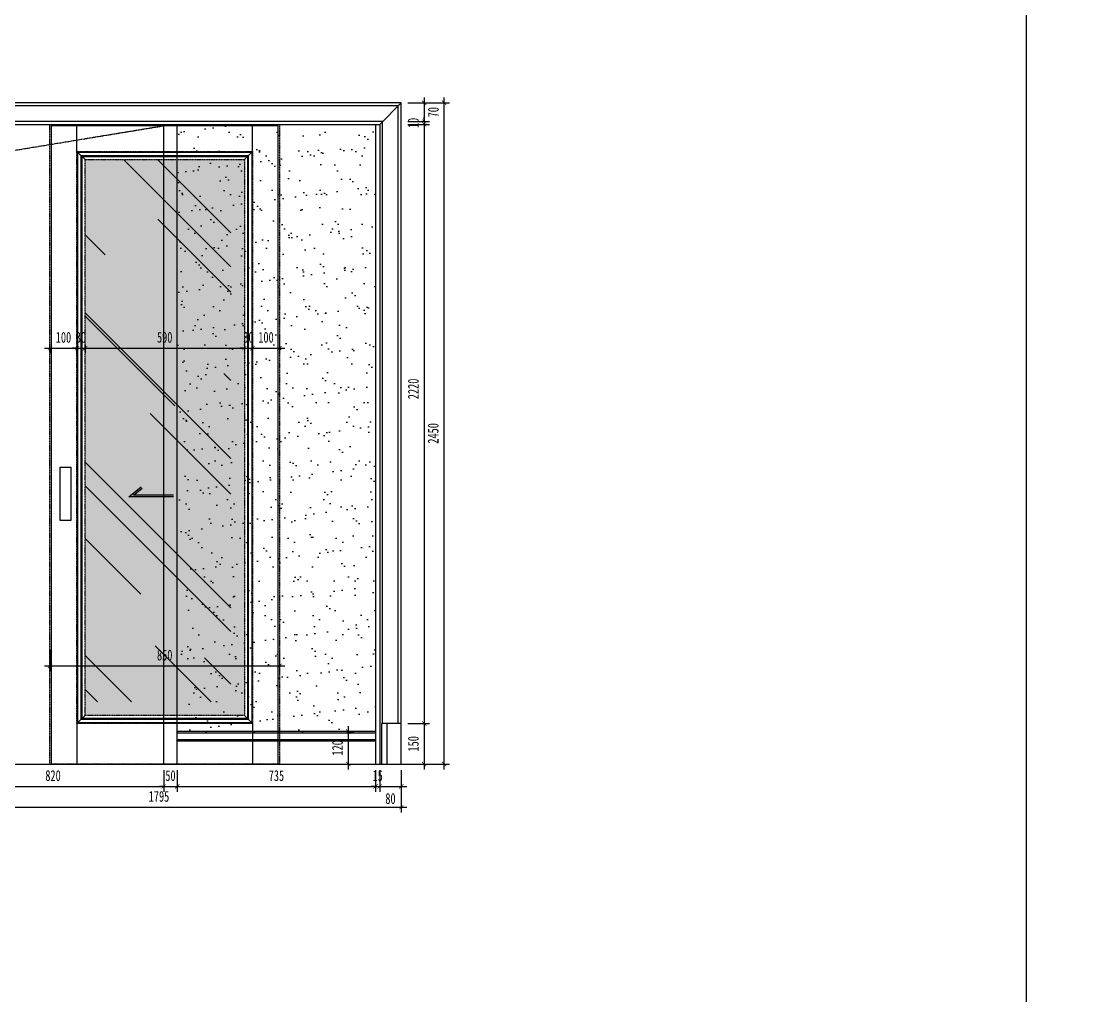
# Model space of a CAD drawing. Header units: millimetres. Extents: x 51249 to 2766742, y -599687 to -1280.
# Drawn here: x 78616 to 82580, y -126986 to -123377 of the extents above; entities that cross this region are included whole.
import ezdxf

# ---------------------------------------------------------------- set-up
doc = ezdxf.new("R2010")
doc.units = ezdxf.units.MM
doc.header["$LTSCALE"] = 10
doc.header["$PDMODE"] = 3
doc.linetypes.add('$0$HIDDEN', pattern=[0.375, 0.25, -0.125])
doc.linetypes.add('CENTER', pattern=[50.8, 31.75, -6.35, 6.35, -6.35])
for name, color, linetype in [('D-Detail(节点图层)', 134, 'Continuous'), ('D-造型粗线', 4, 'Continuous'), ('E-Elevation(立面图层)', 134, 'Continuous'), ('E-立面填充', 250, 'Continuous'), ('E-立面造型线', 3, 'Continuous'), ('E-顶面轮廓线', 4, 'Continuous'), ('P-门', 2, 'Continuous'), ('W-尺寸', 5, 'Continuous')]:
    doc.layers.add(name, color=color, linetype=linetype)
doc.styles.add('DIM', font='SimSun.ttf', dxfattribs={"width": 0.7})
doc.styles.add('DIMZ', font='SimSun.ttf', dxfattribs={"width": 0.7})
doc.dimstyles.new('25', dxfattribs={"dimscale": 25, "dimtxt": 2, "dimasz": 1, "dimexe": 1, "dimexo": 1, "dimgap": 0.5, "dimtad": 1, "dimdec": 0, "dimzin": 0, "dimdsep": 46, "dimtxsty": 'DIM', "dimblk": 'ARCHTICK', "dimcen": 0, "dimclrd": 5, "dimclre": 5, "dimclrt": 35, "dimadec": 0, "dimazin": 0, "dimtfac": 0.5, "dimtdec": 0, "dimtix": 1, "dimtmove": 2, "dimatfit": 2, "dimldrblk": 'A', "dimfxl": 0, "dimtolj": 1, "dimtzin": 0, "dimlwd": -1, "dimlwe": -1, "dimarcsym": 0})
doc.dimstyles.new('金螳螂1-20', dxfattribs={"dimscale": 20, "dimtxt": 2, "dimasz": 0.8, "dimexe": 1, "dimexo": 1, "dimgap": 1, "dimtad": 1, "dimdec": 0, "dimzin": 0, "dimdsep": 46, "dimtxsty": 'DIMZ', "dimblk": 'ARCHTICK', "dimcen": 1, "dimdle": 1, "dimclrd": 5, "dimclre": 5, "dimclrt": 35, "dimadec": 0, "dimazin": 0, "dimtfac": 1, "dimtdec": 0, "dimtix": 1, "dimtmove": 2, "dimatfit": 3, "dimldrblk": 'A', "dimfxl": 0, "dimtolj": 1, "dimtzin": 0, "dimarcsym": 0})

# ---------------------------------------------------------------- blocks, each defined once
blk = doc.blocks.new('A$C49192963')
at = {"ltscale": 0.15}
h = blk.add_hatch(dxfattribs=at)
h.set_pattern_fill('AR-SAND', color=251, scale=20, style=0)
h.set_pattern_definition([(37.5, (130, 180), (-1.6, 48.9413), [0, -38.608, 0, -43.18, 0, -41.275]), (7.5, (130, 180), (44.9523, 71.6825), [0, -20.828, 0, -34.798, 0, -13.335]), (327.5, (98.76, 180), (79.0992, 0.1437), [0, -12.7, 0, -45.72, 0, -59.69]), (317.5, (98.76, 180), (76.3556, 22.293), [0, -6.35, 0, -29.972, 0, -34.29])])
h.paths.add_polyline_path([(130, 2240), (720.1, 2240), (720.1, 180), (130, 180)])
at = {"layer": 'E-立面填充', "ltscale": 0.15}
h = blk.add_hatch(dxfattribs=at)
h.set_pattern_fill('AR-RROOF', color=256, scale=350, angle=45, style=0)
h.set_pattern_definition([(45, (-670, 230), (377.17, 1005.79), [6667.5, -889, 2222.5, -444.5]), (45, (-409.1, 805.2), (-732.34, 103.72), [1333.5, -146.69, 2667, -333.38]), (45, (-780, 654.32), (1423.82, 1844.994), [3556, -622.3, 1778, -444.5])])
h.paths.add_polyline_path([(720.1, 2240), (180.1, 2240), (180.1, 230), (720.1, 230)])
at = {"color": 3, "linetype": '$0$HIDDEN', "ltscale": 0.15}
for points in [[(850.1, 2370), (0, 2370), (0, 0), (850.1, 0)], [(750.1, 2270), (100, 2270), (100, 150), (750.1, 150)], [(720.1, 2240), (130, 2240), (130, 180), (720.1, 180)]]:
    blk.add_lwpolyline(points, close=True, dxfattribs=at)
at = {"layer": 'D-Detail(节点图层)', "color": 250, "ltscale": 0.15}
for p, q in [((100, 2270), (100, 2365)), ((750.1, 2270), (750.1, 2365)), ((100, 150), (100, 0)), ((750.1, 150), (750.1, 0))]:
    blk.add_line(p, q, dxfattribs=at)
at = {"layer": 'E-立面造型线', "color": 251}
for p, q in [((100, 2270), (130, 2240)), ((750.1, 2270), (720.1, 2240)), ((120, 2250), (130, 2240)), ((730.1, 2250), (720.1, 2240)), ((100, 150), (130, 180)), ((750.1, 150), (720.1, 180))]:
    blk.add_line(p, q, dxfattribs=at)
at = {"layer": 'E-立面造型线', "color": 44}
for points in [[(5, 2161), (5, 2365), (845.1, 2365), (845.1, 0)], [(5, 1830), (5, 2161)], [(5, 0), (5, 1830)]]:
    blk.add_lwpolyline(points, dxfattribs=at)
at = {"layer": 'E-立面造型线', "color": 251}
for points in [[(747.1, 2267), (103, 2267), (103, 153), (747.1, 153)], [(734.6, 2254.5), (115.5, 2254.5), (115.5, 165.5), (734.6, 165.5)], [(731.3, 2251.2), (118.8, 2251.2), (118.8, 168.7), (731.3, 168.7)]]:
    blk.add_lwpolyline(points, close=True, dxfattribs=at)
at = {"layer": 'P-门', "linetype": 'ByBlock', "ltscale": 0.15, "elevation": 0}
blk.add_lwpolyline([(812.3, 1099.6), (772.8, 1099.6), (772.8, 902.4), (812.3, 902.4)], close=True, dxfattribs=at)
blk = doc.blocks.new('_ArchTick')
at = {"color": 0, "linetype": 'ByBlock', "const_width": 0.15}
blk.add_lwpolyline([(-0.5, -0.5), (0.5, 0.5)], dxfattribs=at)
blk = doc.blocks.new('*D934')
at = {"color": 5, "lineweight": -2, "ltscale": 0.15}
for p, q in [((80047.5, -123678.6), (80127.5, -123678.6)), ((80107.5, -123658.6), (80107.5, -123768.6)), ((80047.5, -123748.6), (80127.5, -123748.6))]:
    blk.add_line(p, q, dxfattribs=at)
at = {"layer": 'Defpoints', "color": 0, "ltscale": 0.15}
for p in [(79845.9, -123678.6), (79845.9, -123748.6), (80107.5, -123748.6)]:
    blk.add_point(p, dxfattribs=at)
at = {"color": 5, "lineweight": -2, "ltscale": 0.15, "xscale": 16, "yscale": 16, "zscale": 16}
for p, rotation in [((80107.5, -123678.6), 90), ((80107.5, -123748.6), 270)]:
    blk.add_blockref('_ArchTick', p, dxfattribs=dict(at, rotation=rotation))
at = {"color": 35, "ltscale": 0.15, "insert": (80141.8, -123713.6), "char_height": 40, "attachment_point": 5, "rotation": 90, "style": 'DIMZ'}
blk.add_mtext('\\A1;70', dxfattribs=at)
blk = doc.blocks.new('A')
for p, q in [((-0.37, 0), (-2.13, 0)), ((-1.44, 1.15), (-1.09, 1.44)), ((-1.44, 1.15), (-0.37, 0)), ((-1.44, -1.15), (-0.37, 0)), ((-1.09, 1.44), (0, 0)), ((-1.09, -1.44), (0, 0)), ((-1.44, -1.15), (-1.09, -1.44))]:
    blk.add_line(p, q)
for points in [[(-1.44, 1.15), (-1.09, 1.44), (-0.37, 0), (0, 0)], [(-1.44, -1.15), (-1.09, -1.44), (-0.37, 0), (0, 0)]]:
    blk.add_solid(points)
blk = doc.blocks.new('*D935')
at = {"color": 5, "lineweight": -2, "ltscale": 0.15}
for p, q in [((80047.5, -123748.6), (80127.5, -123748.6)), ((80047.5, -123758.6), (80127.5, -123758.6)), ((80107.5, -123748.6), (80107.5, -123732.6)), ((80107.5, -123748.6), (80107.5, -123758.6)), ((80107.5, -123758.6), (80107.5, -123774.6))]:
    blk.add_line(p, q, dxfattribs=at)
at = {"layer": 'Defpoints', "color": 0, "ltscale": 0.15}
for p in [(79845.9, -123748.6), (79892.4, -123758.6), (80107.5, -123758.6)]:
    blk.add_point(p, dxfattribs=at)
at = {"color": 5, "lineweight": -2, "ltscale": 0.15, "xscale": 16, "yscale": 16, "zscale": 16}
for p, rotation in [((80107.5, -123748.6), 270), ((80107.5, -123758.6), 90)]:
    blk.add_blockref('_ArchTick', p, dxfattribs=dict(at, rotation=rotation))
at = {"color": 35, "ltscale": 0.15, "insert": (80067.5, -123753.6), "char_height": 40, "attachment_point": 5, "rotation": 90, "style": 'DIMZ'}
blk.add_mtext('\\A1;10', dxfattribs=at)
blk = doc.blocks.new('*D936')
at = {"color": 5, "lineweight": -2, "ltscale": 0.15}
for p, q in [((80047.5, -123758.6), (80127.5, -123758.6)), ((80107.5, -123738.6), (80107.5, -125998.6)), ((80047.5, -125978.6), (80127.5, -125978.6))]:
    blk.add_line(p, q, dxfattribs=at)
at = {"layer": 'Defpoints', "color": 0, "ltscale": 0.15}
for p in [(79892.4, -123758.6), (80004.2, -125978.6), (80107.5, -125978.6)]:
    blk.add_point(p, dxfattribs=at)
at = {"color": 5, "lineweight": -2, "ltscale": 0.15, "xscale": 16, "yscale": 16, "zscale": 16}
for p, rotation in [((80107.5, -123758.6), 90), ((80107.5, -125978.6), 270)]:
    blk.add_blockref('_ArchTick', p, dxfattribs=dict(at, rotation=rotation))
at = {"color": 35, "ltscale": 0.15, "insert": (80067.5, -124738.7), "char_height": 40, "attachment_point": 5, "rotation": 90, "style": 'DIMZ'}
blk.add_mtext('\\A1;2220', dxfattribs=at)
blk = doc.blocks.new('*D937')
at = {"color": 5, "lineweight": -2, "ltscale": 0.15}
for p, q in [((80047.5, -125978.6), (80127.5, -125978.6)), ((80107.5, -125958.6), (80107.5, -126148.6)), ((80047.5, -126128.6), (80127.5, -126128.6))]:
    blk.add_line(p, q, dxfattribs=at)
at = {"layer": 'Defpoints', "color": 0, "ltscale": 0.15}
for p in [(80004.2, -125978.6), (80016.4, -126128.6), (80107.5, -126128.6)]:
    blk.add_point(p, dxfattribs=at)
at = {"color": 5, "lineweight": -2, "ltscale": 0.15, "xscale": 16, "yscale": 16, "zscale": 16}
for p, rotation in [((80107.5, -125978.6), 90), ((80107.5, -126128.6), 270)]:
    blk.add_blockref('_ArchTick', p, dxfattribs=dict(at, rotation=rotation))
at = {"color": 35, "ltscale": 0.15, "insert": (80067.5, -126053.6), "char_height": 40, "attachment_point": 5, "rotation": 90, "style": 'DIMZ'}
blk.add_mtext('\\A1;150', dxfattribs=at)
blk = doc.blocks.new('*D938')
at = {"color": 5, "lineweight": -2, "ltscale": 0.15}
for p, q in [((80121, -123678.6), (80201, -123678.6)), ((80181, -126148.6), (80181, -123658.6)), ((80121, -126128.6), (80201, -126128.6))]:
    blk.add_line(p, q, dxfattribs=at)
at = {"layer": 'Defpoints', "color": 0, "ltscale": 0.15}
for p in [(80047.5, -123678.6), (80181, -123678.6), (80047.5, -126128.6)]:
    blk.add_point(p, dxfattribs=at)
at = {"color": 5, "lineweight": -2, "ltscale": 0.15, "xscale": 16, "yscale": 16, "zscale": 16}
for p, rotation in [((80181, -123678.6), 90), ((80181, -126128.6), 270)]:
    blk.add_blockref('_ArchTick', p, dxfattribs=dict(at, rotation=rotation))
at = {"color": 35, "ltscale": 0.15, "insert": (80141, -124903.6), "char_height": 40, "attachment_point": 5, "rotation": 90, "style": 'DIMZ'}
blk.add_mtext('\\A1;2450', dxfattribs=at)
blk = doc.blocks.new('*D941')
at = {"color": 5, "lineweight": -2, "ltscale": 0.15}
for p, q in [((78322.7, -126151.7), (78322.7, -126231.7)), ((79142.7, -126151.7), (79142.7, -126231.7)), ((78302.7, -126211.7), (79162.7, -126211.7))]:
    blk.add_line(p, q, dxfattribs=at)
at = {"layer": 'Defpoints', "color": 0, "ltscale": 0.15}
for p in [(79142.7, -126094.9), (78322.7, -126128.6), (79142.7, -126211.7)]:
    blk.add_point(p, dxfattribs=at)
at = {"color": 5, "lineweight": -2, "ltscale": 0.15, "xscale": 16, "yscale": 16, "zscale": 16, "rotation": 180}
blk.add_blockref('_ArchTick', (78322.7, -126211.7), dxfattribs=at)
at = {"color": 5, "lineweight": -2, "ltscale": 0.15, "xscale": 16, "yscale": 16, "zscale": 16}
blk.add_blockref('_ArchTick', (79142.7, -126211.7), dxfattribs=at)
at = {"color": 35, "ltscale": 0.15, "insert": (78732.7, -126171.7), "char_height": 40, "attachment_point": 5, "style": 'DIMZ'}
blk.add_mtext('\\A1;820', dxfattribs=at)
blk = doc.blocks.new('*D942')
at = {"color": 5, "lineweight": -2, "ltscale": 0.15}
for p, q in [((79142.7, -126151.7), (79142.7, -126231.7)), ((79192.7, -126151.7), (79192.7, -126231.7)), ((79142.7, -126211.7), (79126.7, -126211.7)), ((79142.7, -126211.7), (79192.7, -126211.7)), ((79192.7, -126211.7), (79208.7, -126211.7))]:
    blk.add_line(p, q, dxfattribs=at)
at = {"layer": 'Defpoints', "color": 0, "ltscale": 0.15}
for p in [(79142.7, -126094.9), (79192.7, -126081.7), (79192.7, -126211.7)]:
    blk.add_point(p, dxfattribs=at)
at = {"color": 5, "lineweight": -2, "ltscale": 0.15, "xscale": 16, "yscale": 16, "zscale": 16}
blk.add_blockref('_ArchTick', (79142.7, -126211.7), dxfattribs=at)
at = {"color": 5, "lineweight": -2, "ltscale": 0.15, "xscale": 16, "yscale": 16, "zscale": 16, "rotation": 180}
blk.add_blockref('_ArchTick', (79192.7, -126211.7), dxfattribs=at)
at = {"color": 35, "ltscale": 0.15, "insert": (79167.7, -126171.7), "char_height": 40, "attachment_point": 5, "style": 'DIMZ'}
blk.add_mtext('\\A1;50', dxfattribs=at)
blk = doc.blocks.new('*D943')
at = {"color": 5, "lineweight": -2, "ltscale": 0.15}
for p, q in [((79192.7, -126151.7), (79192.7, -126231.7)), ((79927.7, -126151.7), (79927.7, -126231.7)), ((79172.7, -126211.7), (79947.7, -126211.7))]:
    blk.add_line(p, q, dxfattribs=at)
at = {"layer": 'Defpoints', "color": 0, "ltscale": 0.15}
for p in [(79192.7, -126081.7), (79927.7, -126128.6), (79927.7, -126211.7)]:
    blk.add_point(p, dxfattribs=at)
at = {"color": 5, "lineweight": -2, "ltscale": 0.15, "xscale": 16, "yscale": 16, "zscale": 16, "rotation": 180}
blk.add_blockref('_ArchTick', (79192.7, -126211.7), dxfattribs=at)
at = {"color": 5, "lineweight": -2, "ltscale": 0.15, "xscale": 16, "yscale": 16, "zscale": 16}
blk.add_blockref('_ArchTick', (79927.7, -126211.7), dxfattribs=at)
at = {"color": 35, "ltscale": 0.15, "insert": (79560.2, -126171.7), "char_height": 40, "attachment_point": 5, "style": 'DIMZ'}
blk.add_mtext('\\A1;735', dxfattribs=at)
blk = doc.blocks.new('*D944')
at = {"color": 5, "lineweight": -2, "ltscale": 0.15}
for p, q in [((79927.7, -126151.7), (79927.7, -126231.7)), ((79942.7, -126151.7), (79942.7, -126231.7)), ((79927.7, -126211.7), (79911.7, -126211.7)), ((79927.7, -126211.7), (79942.7, -126211.7)), ((79942.7, -126211.7), (79958.7, -126211.7))]:
    blk.add_line(p, q, dxfattribs=at)
at = {"layer": 'Defpoints', "color": 0, "ltscale": 0.15}
for p in [(79927.7, -126128.6), (79942.7, -126128.6), (79942.7, -126211.7)]:
    blk.add_point(p, dxfattribs=at)
at = {"color": 5, "lineweight": -2, "ltscale": 0.15, "xscale": 16, "yscale": 16, "zscale": 16}
blk.add_blockref('_ArchTick', (79927.7, -126211.7), dxfattribs=at)
at = {"color": 5, "lineweight": -2, "ltscale": 0.15, "xscale": 16, "yscale": 16, "zscale": 16, "rotation": 180}
blk.add_blockref('_ArchTick', (79942.7, -126211.7), dxfattribs=at)
at = {"color": 35, "ltscale": 0.15, "insert": (79935.2, -126171.7), "char_height": 40, "attachment_point": 5, "style": 'DIMZ'}
blk.add_mtext('\\A1;15', dxfattribs=at)
blk = doc.blocks.new('*D945')
at = {"color": 5, "lineweight": -2, "ltscale": 0.15}
for p, q in [((79942.7, -126151.7), (79942.7, -126231.7)), ((80022.7, -126151.7), (80022.7, -126231.7)), ((79922.7, -126211.7), (80042.7, -126211.7))]:
    blk.add_line(p, q, dxfattribs=at)
at = {"layer": 'Defpoints', "color": 0, "ltscale": 0.15}
for p in [(79942.7, -126128.6), (80022.7, -126128.6), (80022.7, -126211.7)]:
    blk.add_point(p, dxfattribs=at)
at = {"color": 5, "lineweight": -2, "ltscale": 0.15, "xscale": 16, "yscale": 16, "zscale": 16, "rotation": 180}
blk.add_blockref('_ArchTick', (79942.7, -126211.7), dxfattribs=at)
at = {"color": 5, "lineweight": -2, "ltscale": 0.15, "xscale": 16, "yscale": 16, "zscale": 16}
blk.add_blockref('_ArchTick', (80022.7, -126211.7), dxfattribs=at)
at = {"color": 35, "ltscale": 0.15, "insert": (79982.7, -126256.7), "char_height": 40, "attachment_point": 5, "style": 'DIMZ'}
blk.add_mtext('\\A1;80', dxfattribs=at)
blk = doc.blocks.new('*D946')
at = {"color": 5, "lineweight": -2, "ltscale": 0.15}
for p, q in [((78227.7, -126228.6), (78227.7, -126308.6)), ((80022.7, -126228.6), (80022.7, -126308.6)), ((78207.7, -126288.6), (80042.7, -126288.6))]:
    blk.add_line(p, q, dxfattribs=at)
at = {"layer": 'Defpoints', "color": 0, "ltscale": 0.15}
for p in [(78227.7, -126151.7), (80022.7, -126151.7), (80022.7, -126288.6)]:
    blk.add_point(p, dxfattribs=at)
at = {"color": 5, "lineweight": -2, "ltscale": 0.15, "xscale": 16, "yscale": 16, "zscale": 16, "rotation": 180}
blk.add_blockref('_ArchTick', (78227.7, -126288.6), dxfattribs=at)
at = {"color": 5, "lineweight": -2, "ltscale": 0.15, "xscale": 16, "yscale": 16, "zscale": 16}
blk.add_blockref('_ArchTick', (80022.7, -126288.6), dxfattribs=at)
at = {"color": 35, "ltscale": 0.15, "insert": (79125.2, -126248.6), "char_height": 40, "attachment_point": 5, "style": 'DIMZ'}
blk.add_mtext('\\A1;1795', dxfattribs=at)
blk = doc.blocks.new('*D947')
at = {"color": 5, "lineweight": -2, "ltscale": 0.15}
for p, q in [((78721.4, -125705), (78721.4, -125785)), ((79571.5, -125705), (79571.5, -125785)), ((78701.4, -125765), (79591.5, -125765))]:
    blk.add_line(p, q, dxfattribs=at)
at = {"layer": 'Defpoints', "color": 0, "ltscale": 0.15}
for p in [(78721.4, -125642.3), (79571.5, -125642.3), (79571.5, -125765)]:
    blk.add_point(p, dxfattribs=at)
at = {"color": 5, "lineweight": -2, "ltscale": 0.15, "xscale": 16, "yscale": 16, "zscale": 16, "rotation": 180}
blk.add_blockref('_ArchTick', (78721.4, -125765), dxfattribs=at)
at = {"color": 5, "lineweight": -2, "ltscale": 0.15, "xscale": 16, "yscale": 16, "zscale": 16}
blk.add_blockref('_ArchTick', (79571.5, -125765), dxfattribs=at)
at = {"color": 35, "ltscale": 0.15, "insert": (79146.4, -125725), "char_height": 40, "attachment_point": 5, "style": 'DIMZ'}
blk.add_mtext('\\A1;850', dxfattribs=at)
blk = doc.blocks.new('*D949')
at = {"color": 5, "lineweight": -2, "ltscale": 0.15}
for p, q in [((79821, -126008.6), (79846.4, -126008.6)), ((79826.4, -125988.6), (79826.4, -126148.6)), ((79821, -126128.6), (79846.4, -126128.6))]:
    blk.add_line(p, q, dxfattribs=at)
at = {"layer": 'Defpoints', "color": 0, "ltscale": 0.15}
for p in [(79801, -126008.6, 0), (79801, -126128.6), (79826.4, -126128.6)]:
    blk.add_point(p, dxfattribs=at)
at = {"color": 5, "lineweight": -2, "ltscale": 0.15, "xscale": 16, "yscale": 16, "zscale": 16}
for p, rotation in [((79826.4, -126008.6), 90), ((79826.4, -126128.6), 270)]:
    blk.add_blockref('_ArchTick', p, dxfattribs=dict(at, rotation=rotation))
at = {"color": 35, "ltscale": 0.15, "insert": (79786.4, -126068.6), "char_height": 40, "attachment_point": 5, "rotation": 90, "style": 'DIMZ'}
blk.add_mtext('\\A1;120', dxfattribs=at)
blk = doc.blocks.new('*D1063')
at = {"layer": 'D-Detail(节点图层)', "color": 5, "ltscale": 0.15}
for p, q in [((2766617, -121582.1), (2766742, -121582.1)), ((2766717, -121582.1), (2766717, -599673.1)), ((2766698.3, -599673.1), (2766742, -599673.1))]:
    blk.add_line(p, q, dxfattribs=at)
at = {"layer": 'Defpoints', "color": 0, "ltscale": 0.15}
for p in [(55453.8, -121582.1), (2766673.3, -599673.1), (2766717, -599673.1)]:
    blk.add_point(p, dxfattribs=at)
at = {"layer": 'D-Detail(节点图层)', "color": 5, "ltscale": 0.15, "xscale": 25, "yscale": 25, "zscale": 25}
for p, rotation in [((2766717, -121582.1), 90), ((2766717, -599673.1), 270)]:
    blk.add_blockref('_ArchTick', p, dxfattribs=dict(at, rotation=rotation))
at = {"layer": 'D-Detail(节点图层)', "color": 35, "ltscale": 0.15, "insert": (2766679.5, -360627.6), "char_height": 50, "attachment_point": 5, "rotation": 90, "style": 'DIM'}
blk.add_mtext('\\A1;478091', dxfattribs=at)
blk = doc.blocks.new('*D1115')
at = {"color": 5, "lineweight": -2, "ltscale": 0.15}
for p, q in [((78701.4, -124587.8), (78841.4, -124587.8)), ((78721.4, -124587.8), (78721.4, -124607.8)), ((78821.4, -124587.8), (78821.4, -124607.8))]:
    blk.add_line(p, q, dxfattribs=at)
at = {"layer": 'Defpoints', "color": 0, "ltscale": 0.15}
for p in [(78721.4, -124578.8), (78821.4, -124578.8), (78821.4, -124587.8)]:
    blk.add_point(p, dxfattribs=at)
at = {"color": 5, "lineweight": -2, "ltscale": 0.15, "xscale": 16, "yscale": 16, "zscale": 16, "rotation": 180}
blk.add_blockref('_ArchTick', (78721.4, -124587.8), dxfattribs=at)
at = {"color": 5, "lineweight": -2, "ltscale": 0.15, "xscale": 16, "yscale": 16, "zscale": 16}
blk.add_blockref('_ArchTick', (78821.4, -124587.8), dxfattribs=at)
at = {"color": 35, "ltscale": 0.15, "insert": (78771.4, -124547.8), "char_height": 40, "attachment_point": 5, "style": 'DIMZ'}
blk.add_mtext('\\A1;100', dxfattribs=at)
blk = doc.blocks.new('*D1116')
at = {"color": 5, "lineweight": -2, "ltscale": 0.15}
for p, q in [((78821.4, -124587.8), (78805.4, -124587.8)), ((78821.4, -124587.8), (78821.4, -124607.8)), ((78821.4, -124587.8), (78851.4, -124587.8)), ((78851.4, -124575.5), (78851.4, -124607.8)), ((78851.4, -124587.8), (78867.4, -124587.8))]:
    blk.add_line(p, q, dxfattribs=at)
at = {"layer": 'Defpoints', "color": 0, "ltscale": 0.15}
for p in [(78851.4, -124555.5), (78821.4, -124578.8), (78851.4, -124587.8)]:
    blk.add_point(p, dxfattribs=at)
at = {"color": 5, "lineweight": -2, "ltscale": 0.15, "xscale": 16, "yscale": 16, "zscale": 16}
blk.add_blockref('_ArchTick', (78821.4, -124587.8), dxfattribs=at)
at = {"color": 5, "lineweight": -2, "ltscale": 0.15, "xscale": 16, "yscale": 16, "zscale": 16, "rotation": 180}
blk.add_blockref('_ArchTick', (78851.4, -124587.8), dxfattribs=at)
at = {"color": 35, "ltscale": 0.15, "insert": (78836.4, -124547.8), "char_height": 40, "attachment_point": 5, "style": 'DIMZ'}
blk.add_mtext('\\A1;30', dxfattribs=at)
blk = doc.blocks.new('*D1117')
at = {"color": 5, "lineweight": -2, "ltscale": 0.15}
for p, q in [((78831.4, -124587.8), (79461.5, -124587.8)), ((78851.4, -124575.5), (78851.4, -124607.8)), ((79441.5, -124568.5), (79441.5, -124607.8))]:
    blk.add_line(p, q, dxfattribs=at)
at = {"layer": 'Defpoints', "color": 0, "ltscale": 0.15}
for p in [(78851.4, -124555.5), (79441.5, -124548.5), (79441.5, -124587.8)]:
    blk.add_point(p, dxfattribs=at)
at = {"color": 5, "lineweight": -2, "ltscale": 0.15, "xscale": 16, "yscale": 16, "zscale": 16, "rotation": 180}
blk.add_blockref('_ArchTick', (78851.4, -124587.8), dxfattribs=at)
at = {"color": 5, "lineweight": -2, "ltscale": 0.15, "xscale": 16, "yscale": 16, "zscale": 16}
blk.add_blockref('_ArchTick', (79441.5, -124587.8), dxfattribs=at)
at = {"color": 35, "ltscale": 0.15, "insert": (79146.4, -124547.8), "char_height": 40, "attachment_point": 5, "style": 'DIMZ'}
blk.add_mtext('\\A1;590', dxfattribs=at)
blk = doc.blocks.new('*D1118')
at = {"color": 5, "lineweight": -2, "ltscale": 0.15}
for p, q in [((79441.5, -124587.8), (79425.5, -124587.8)), ((79441.5, -124568.5), (79441.5, -124607.8)), ((79441.5, -124587.8), (79471.5, -124587.8)), ((79471.5, -124558.7), (79471.5, -124607.8)), ((79471.5, -124587.8), (79487.5, -124587.8))]:
    blk.add_line(p, q, dxfattribs=at)
at = {"layer": 'Defpoints', "color": 0, "ltscale": 0.15}
for p in [(79441.5, -124548.5), (79471.5, -124538.7), (79471.5, -124587.8)]:
    blk.add_point(p, dxfattribs=at)
at = {"color": 5, "lineweight": -2, "ltscale": 0.15, "xscale": 16, "yscale": 16, "zscale": 16}
blk.add_blockref('_ArchTick', (79441.5, -124587.8), dxfattribs=at)
at = {"color": 5, "lineweight": -2, "ltscale": 0.15, "xscale": 16, "yscale": 16, "zscale": 16, "rotation": 180}
blk.add_blockref('_ArchTick', (79471.5, -124587.8), dxfattribs=at)
at = {"color": 35, "ltscale": 0.15, "insert": (79456.5, -124547.8), "char_height": 40, "attachment_point": 5, "style": 'DIMZ'}
blk.add_mtext('\\A1;30', dxfattribs=at)
blk = doc.blocks.new('*D1119')
at = {"color": 5, "lineweight": -2, "ltscale": 0.15}
for p, q in [((79571.5, -124548.2), (79571.5, -124607.8)), ((79451.5, -124587.8), (79591.5, -124587.8)), ((79471.5, -124558.7), (79471.5, -124607.8))]:
    blk.add_line(p, q, dxfattribs=at)
at = {"layer": 'Defpoints', "color": 0, "ltscale": 0.15}
for p in [(79471.5, -124538.7), (79571.5, -124528.2), (79571.5, -124587.8)]:
    blk.add_point(p, dxfattribs=at)
at = {"color": 5, "lineweight": -2, "ltscale": 0.15, "xscale": 16, "yscale": 16, "zscale": 16, "rotation": 180}
blk.add_blockref('_ArchTick', (79471.5, -124587.8), dxfattribs=at)
at = {"color": 5, "lineweight": -2, "ltscale": 0.15, "xscale": 16, "yscale": 16, "zscale": 16}
blk.add_blockref('_ArchTick', (79571.5, -124587.8), dxfattribs=at)
at = {"color": 35, "ltscale": 0.15, "insert": (79521.5, -124547.8), "char_height": 40, "attachment_point": 5, "style": 'DIMZ'}
blk.add_mtext('\\A1;100', dxfattribs=at)

msp = doc.modelspace()

# ---------------------------------------------------------------- hatches: boundary and pattern name
at = {"ltscale": 0.15}
h = msp.add_hatch(dxfattribs=at)
h.set_pattern_fill('AR-SAND', color=146, scale=45, style=0)
h.set_pattern_definition([(37.5, (79192.72, -126008.64), (-3.6, 110.118), [0, -86.868, 0, -97.155, 0, -92.8688]), (7.5, (79192.72, -126008.64), (101.143, 161.286), [0, -46.863, 0, -78.2955, 0, -30.0038]), (327.5, (79122.425, -126008.64), (177.9733, 0.3234), [0, -28.575, 0, -102.87, 0, -134.3025]), (317.5, (79122.43, -126008.64), (171.8, 50.159), [0, -14.2875, 0, -67.437, 0, -77.1525])])
h.paths.add_polyline_path([(79192.7, -123763.6), (79927.7, -123763.6), (79927.7, -126008.6), (79192.7, -126008.6)])

# ---------------------------------------------------------------- linework, layer by layer
at = {"color": 8, "ltscale": 0.15}
for p, q in [((80022.7, -123678.6), (79942.7, -123758.6)), ((79969.7, -125978.6), (79969.7, -126128.6))]:
    msp.add_line(p, q, dxfattribs=at)
at = {"color": 1, "ltscale": 0.15}
msp.add_lwpolyline([(59982.5, -123043.5), (82338, -123043.5), (82338, -130361.5), (59982.5, -130361.5)], close=True, dxfattribs=at)
at = {"color": 8, "ltscale": 0.15}
msp.add_lwpolyline([(80010.7, -125978.6), (80010.7, -123690.6), (78239.7, -123690.6), (78239.7, -125978.6)], dxfattribs=at)
at = {"color": 3, "ltscale": 0.15}
msp.add_lwpolyline([(78307.7, -126128.6), (78307.7, -123758.6), (79942.7, -123758.6), (79942.7, -126128.6)], dxfattribs=at)
at = {"layer": 'D-造型粗线'}
for points in [[(80022.7, -126128.6), (80022.7, -123678.6), (78227.7, -123678.6), (78227.7, -126128.6)], [(79952.7, -125978.6), (79952.7, -123748.6), (78297.7, -123748.6), (78297.7, -125978.6)]]:
    msp.add_lwpolyline(points, dxfattribs=at)
at = {"layer": 'E-Elevation(立面图层)', "color": 251, "ltscale": 100}
for p, q in [((79192.7, -126012.9), (79927.7, -126012.9)), ((79192.7, -126037.8), (79927.7, -126037.8)), ((79192.7, -126042.9), (79927.7, -126042.9))]:
    msp.add_line(p, q, dxfattribs=at)
at = {"layer": 'E-立面造型线', "ltscale": 0.15}
for p, q in [((80022.7, -125978.6), (79949.7, -125978.6)), ((79949.7, -125978.6), (79949.7, -126128.6))]:
    msp.add_line(p, q, dxfattribs=at)
at = {"layer": 'E-立面造型线'}
msp.add_line((79927.7, -126008.6, 0), (79192.7, -126008.6, 0), dxfattribs=at)
at = {"layer": 'E-立面造型线', "color": 146, "linetype": 'CENTER', "ltscale": 0.02}
msp.add_lwpolyline([(78307.7, -126128.6), (78410.2, -123884.4), (79142.7, -123763.6)], dxfattribs=at)
at = {"layer": 'E-顶面轮廓线'}
msp.add_line((78093.8, -126128.6), (80138.7, -126128.6), dxfattribs=at)
at = {"layer": 'P-门', "linetype": 'ByBlock', "ltscale": 0.15}
for p, q in [((79927.7, -123758.6), (79927.7, -126128.6)), ((79013.6, -125138.5), (79058.9, -125101.6)), ((79030.4, -125132.5), (79062.7, -125106.2)), ((79178.8, -125138.5), (79013.6, -125138.5)), ((79178.8, -125132.5), (79030.4, -125132.5))]:
    msp.add_line(p, q, dxfattribs=at)
at = {"layer": 'W-尺寸', "color": 146, "ltscale": 0.15}
for p, q in [((79142.7, -126128.6), (79142.7, -123758.6)), ((79192.7, -126128.6), (79192.7, -123758.6))]:
    msp.add_line(p, q, dxfattribs=at)

# ---------------------------------------------------------------- block references
at = {"layer": 'W-尺寸', "linetype": 'ByBlock', "ltscale": 0.15, "xscale": -1}
msp.add_blockref('A$C49192963', (79571.5, -126128.6), dxfattribs=at)

# ---------------------------------------------------------------- dimensions: what is measured, and where the dimension line sits
at = {"color": 2, "ltscale": 0.15}
for base, p1, p2, picture, middle in [((80107.5, -123748.6), (79845.9, -123678.6), (79845.9, -123748.6), '*D934', (80141.8, -123713.6)), ((80107.5, -125978.6), (79892.4, -123758.6), (80004.2, -125978.6), '*D936', (80067.5, -124738.7))]:
    dim = msp.add_linear_dim(base=base, p1=p1, p2=p2, angle=90, dimstyle='金螳螂1-20', dxfattribs=at)
    dim.commit()
    dim.dimension.update_dxf_attribs({"geometry": picture, "text_midpoint": middle, "dimtype": 160})
for base, p1, p2, picture, middle in [((80181, -123678.6), (80047.5, -126128.6), (80047.5, -123678.6), '*D938', (80141, -124903.6)), ((80107.5, -123758.6), (79845.9, -123748.6), (79892.4, -123758.6), '*D935', (80067.5, -123753.6)), ((80107.5, -126128.6), (80004.2, -125978.6), (80016.4, -126128.6), '*D937', (80067.5, -126053.6)), ((79826.4, -126128.6), (79801, -126008.6, 0), (79801, -126128.6), '*D949', (79786.4, -126068.6))]:
    dim = msp.add_linear_dim(base=base, p1=p1, p2=p2, angle=90, dimstyle='金螳螂1-20', dxfattribs=at)
    dim.commit()
    dim.dimension.update_dxf_attribs({"geometry": picture, "text_midpoint": middle})
for base, p1, p2, picture, middle in [((78821.4, -124587.8), (78721.4, -124578.8), (78821.4, -124578.8), '*D1115', (78771.4, -124547.8)), ((78851.4, -124587.8), (78821.4, -124578.8), (78851.4, -124555.5), '*D1116', (78836.4, -124547.8)), ((79441.5, -124587.8), (78851.4, -124555.5), (79441.5, -124548.5), '*D1117', (79146.4, -124547.8)), ((79471.5, -124587.8), (79441.5, -124548.5), (79471.5, -124538.7), '*D1118', (79456.5, -124547.8)), ((79571.5, -124587.8), (79471.5, -124538.7), (79571.5, -124528.2), '*D1119', (79521.5, -124547.8)), ((79571.5, -125765), (78721.4, -125642.3), (79571.5, -125642.3), '*D947', (79146.4, -125725)), ((79142.7, -126211.7), (78322.7, -126128.6), (79142.7, -126094.9), '*D941', (78732.7, -126171.7)), ((79192.7, -126211.7), (79142.7, -126094.9), (79192.7, -126081.7), '*D942', (79167.7, -126171.7)), ((79927.7, -126211.7), (79192.7, -126081.7), (79927.7, -126128.6), '*D943', (79560.2, -126171.7)), ((79942.7, -126211.7), (79927.7, -126128.6), (79942.7, -126128.6), '*D944', (79935.2, -126171.7)), ((80022.7, -126288.6), (78227.7, -126151.7), (80022.7, -126151.7), '*D946', (79125.2, -126248.6))]:
    dim = msp.add_linear_dim(base=base, p1=p1, p2=p2, dimstyle='金螳螂1-20', dxfattribs=at)
    dim.commit()
    dim.dimension.update_dxf_attribs({"geometry": picture, "text_midpoint": middle})
dim = msp.add_linear_dim(base=(80022.7, -126211.7), p1=(79942.7, -126128.6), p2=(80022.7, -126128.6), dimstyle='金螳螂1-20', dxfattribs=at)
dim.commit()
dim.dimension.update_dxf_attribs({"geometry": '*D945', "text_midpoint": (79982.7, -126256.7), "dimtype": 160})
at = {"layer": 'D-Detail(节点图层)', "color": 251, "ltscale": 0.15}
dim = msp.add_linear_dim(base=(2766717, -599673.1), p1=(55453.8, -121582.1), p2=(2766673.3, -599673.1), angle=90, dimstyle='25', dxfattribs=at)
dim.commit()
dim.dimension.update_dxf_attribs({"geometry": '*D1063', "text_midpoint": (2766679.5, -360627.6)})

doc.saveas('drawing.dxf')
